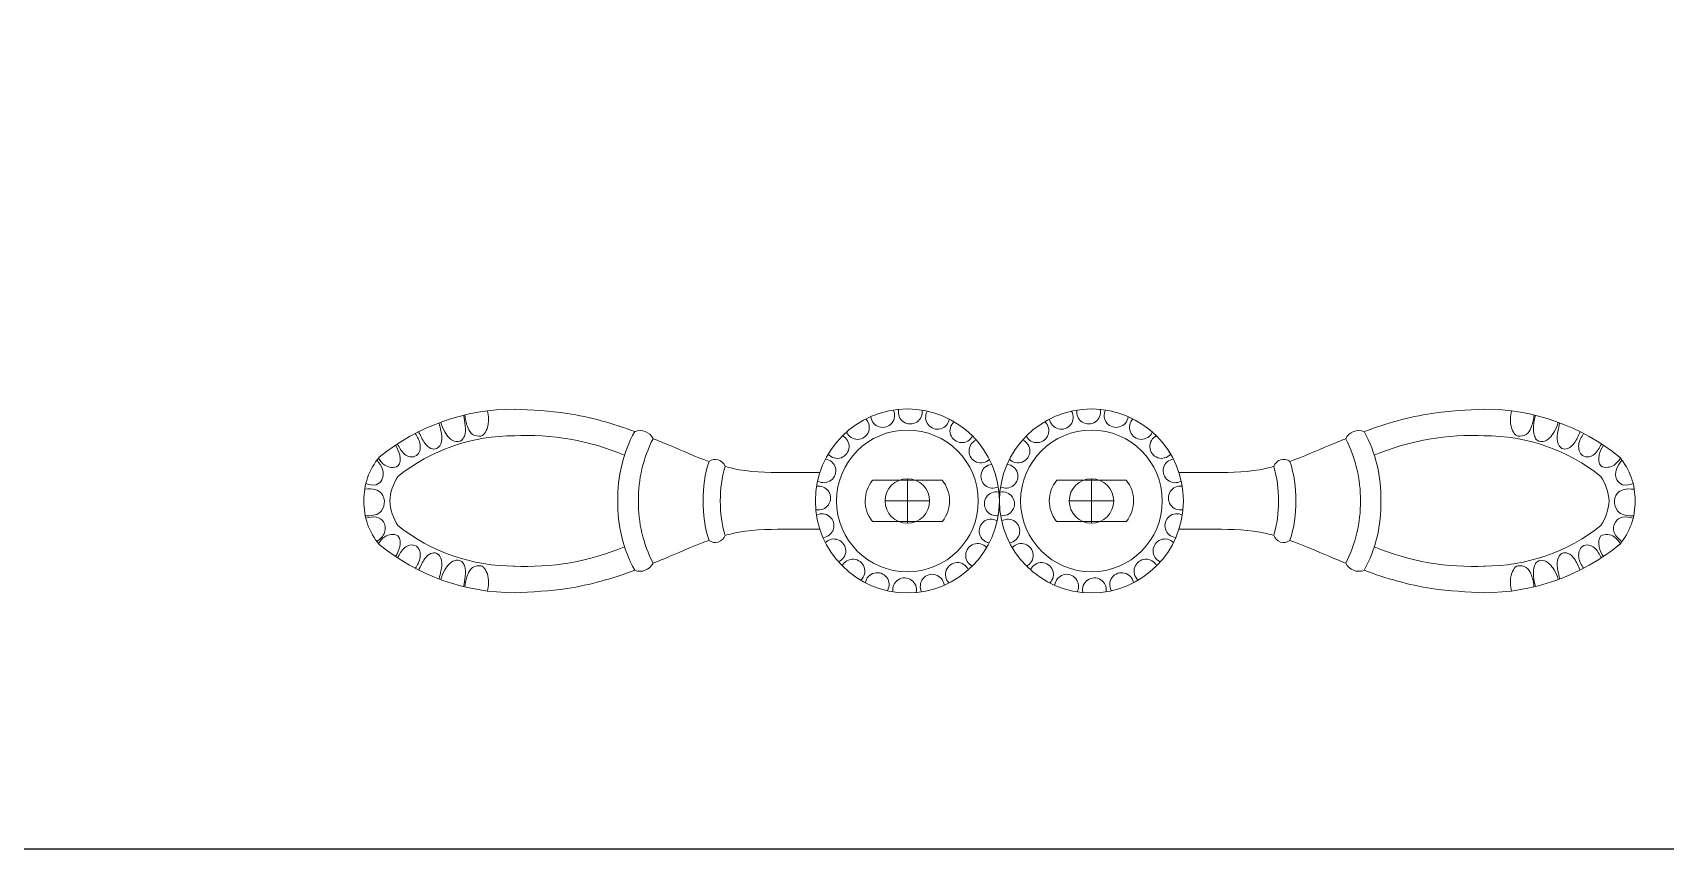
# Model space of a CAD drawing. Header units: millimetres. Extents: x -159345 to -158169, y -77510 to -76933.
# Drawn here: x -159029.7 to -158882.9, y -77510.4 to -77437 of the extents above; entities that cross this region are included whole.
import ezdxf

# ---------------------------------------------------------------- set-up
doc = ezdxf.new("R2010")
doc.units = ezdxf.units.MM
doc.header["$LTSCALE"] = 2
doc.header["$MEASUREMENT"] = 0
doc.layers.add('G', color=145, linetype='CONTINUOUS')
doc.layers.add('标注', color=7, linetype='CONTINUOUS', lineweight=25)

msp = doc.modelspace()

# ---------------------------------------------------------------- linework, layer by layer
at = {"layer": 'G', "color": 0, "lineweight": 0}
for p, q in [((-158961.57, -77476.55), (-158958.93, -77476.55)), ((-158923.99, -77476.55), (-158926.64, -77476.55)), ((-158954.18, -77477.23), (-158947.93, -77477.23)), ((-158951.06, -77477.1), (-158951.06, -77481.1)), ((-158931.38, -77477.23), (-158937.64, -77477.23)), ((-158934.51, -77477.1), (-158934.51, -77481.1)), ((-158949.06, -77479.1), (-158953.06, -77479.1)), ((-158950.66, -77479.1), (-158951.46, -77479.1)), ((-158951.06, -77478.7), (-158951.06, -77479.5)), ((-158936.51, -77479.1), (-158932.51, -77479.1)), ((-158934.91, -77479.1), (-158934.11, -77479.1)), ((-158934.51, -77478.7), (-158934.51, -77479.5)), ((-158954.21, -77480.94), (-158947.9, -77480.94)), ((-158931.36, -77480.94), (-158937.66, -77480.94)), ((-158961.57, -77481.65), (-158958.93, -77481.65)), ((-158923.99, -77481.65), (-158926.64, -77481.65))]:
    msp.add_line(p, q, dxfattribs=at)
for centre, radius in [((-158951.06, -77479.1), 8.27), ((-158934.51, -77479.1), 8.27), ((-158951.06, -77479.1), 6.37), ((-158934.51, -77479.1), 6.37), ((-158951.06, -77479.1), 2), ((-158934.51, -77479.1), 2)]:
    msp.add_circle(centre, radius, dxfattribs=at)
for centre, radius, start, end in [((-158986.42, -77490), 19.15, 89.7446, 129.2803), ((-158953.28, -77471.42), 1.07, 185.9665, 27.7262), ((-158950.8, -77471.11), 1.07, 167.9665, 9.7262), ((-158948.35, -77471.58), 1.07, 149.9665, 351.7262), ((-158937.22, -77471.58), 1.07, 188.2738, 30.0335), ((-158934.77, -77471.11), 1.07, 170.2738, 12.0335), ((-158932.29, -77471.42), 1.07, 152.2738, 354.0335), ((-158899.15, -77490), 19.15, 50.7197, 90.2554), ((-158955.55, -77472.49), 1.07, 203.9665, 45.7262), ((-158946.16, -77472.79), 1.07, 131.9665, 333.7262), ((-158939.41, -77472.79), 1.07, 206.2738, 48.0335), ((-158930.02, -77472.49), 1.07, 134.2738, 336.0335), ((-158986.42, -77490), 16.76, 89.7446, 128.5361), ((-158985.29, -77495.94), 22.73, 67.22, 92.9706), ((-158964.72, -77478.8), 12.37, 151.3145, 181.3954), ((-158975.11, -77474.12), 1.35, 27.7405, 110.1477), ((-158963.48, -77478.92), 11.76, 152.5723, 180.8949), ((-158957.37, -77474.2), 1.07, 221.9665, 63.7262), ((-158944.45, -77474.61), 1.07, 113.9665, 315.7262), ((-158941.12, -77474.61), 1.07, 224.2738, 66.0335), ((-158928.2, -77474.2), 1.07, 116.2738, 318.0335), ((-158910.46, -77474.12), 1.35, 69.8523, 152.2595), ((-158922.09, -77478.92), 11.76, 359.1051, 27.4277), ((-158920.85, -77478.8), 12.37, 358.6046, 28.6855), ((-158900.28, -77495.94), 22.73, 87.0294, 112.78), ((-158899.15, -77490), 16.76, 51.4639, 90.2554), ((-158994.03, -77478.96), 5.89, 139.9818, 181.3227), ((-158958.81, -77478.85), 10.61, 161.8586, 181.3458), ((-158968.34, -77476.3), 0.936, 18.3146, 126.6355), ((-158958.57, -77476.39), 1.07, 239.9665, 81.7262), ((-158926.99, -77476.39), 1.07, 98.2738, 300.0335), ((-158917.23, -77476.3), 0.936, 53.3645, 161.6854), ((-158926.75, -77478.85), 10.61, 358.6542, 18.1414), ((-158891.53, -77478.96), 5.89, 358.6773, 40.0182), ((-158993.03, -77479.4), 4.58, 146.7736, 176.2613), ((-158957.02, -77479.02), 10.86, 163.8512, 180.4021), ((-158943.38, -77476.88), 1.07, 95.9665, 297.7262), ((-158942.19, -77476.88), 1.07, 242.2738, 84.0335), ((-158928.55, -77479.02), 10.86, 359.5979, 16.1488), ((-158892.54, -77479.4), 4.58, 3.7387, 33.2264), ((-158959.04, -77478.84), 1.07, 257.9665, 99.7262), ((-158951.9, -77479.1), 2.95, 140.7041, 218.4736), ((-158950.22, -77479.1), 2.95, 321.5264, 39.2959), ((-158943.07, -77479.36), 1.07, 77.9665, 279.7262), ((-158942.5, -77479.36), 1.07, 260.2738, 102.0335), ((-158935.35, -77479.1), 2.95, 140.7041, 218.4736), ((-158933.67, -77479.1), 2.95, 321.5264, 39.2959), ((-158926.52, -77478.84), 1.07, 80.2738, 282.0335), ((-158994.03, -77479.24), 5.89, 178.6773, 220.0182), ((-158993.03, -77478.8), 4.58, 183.7387, 213.2264), ((-158964.72, -77479.4), 12.37, 178.6046, 208.6855), ((-158963.48, -77479.28), 11.76, 179.1051, 207.4277), ((-158958.81, -77479.35), 10.61, 178.6542, 198.1414), ((-158957.02, -77479.18), 10.86, 179.5979, 196.1488), ((-158928.55, -77479.18), 10.86, 343.8512, 0.4021), ((-158926.75, -77479.35), 10.61, 341.8586, 1.3458), ((-158922.09, -77479.28), 11.76, 332.5723, 0.8949), ((-158920.85, -77479.4), 12.37, 331.3145, 1.3954), ((-158892.54, -77478.8), 4.58, 326.7736, 356.2613), ((-158891.53, -77479.24), 5.89, 319.9818, 1.3227), ((-158986.42, -77468.2), 16.76, 231.4639, 270.2554), ((-158958.73, -77481.32), 1.07, 275.9665, 117.7262), ((-158943.54, -77481.81), 1.07, 59.9665, 261.7262), ((-158942.03, -77481.81), 1.07, 278.2738, 120.0335), ((-158926.84, -77481.32), 1.07, 62.2738, 264.0335), ((-158899.15, -77468.2), 16.76, 269.7446, 308.5361), ((-158968.34, -77481.9), 0.936, 233.3645, 341.6854), ((-158957.67, -77483.59), 1.07, 293.9665, 135.7262), ((-158927.9, -77483.59), 1.07, 44.2738, 246.0335), ((-158917.23, -77481.9), 0.936, 198.3146, 306.6355), ((-158986.42, -77468.2), 19.15, 230.7197, 270.2554), ((-158985.29, -77462.26), 22.73, 267.0294, 292.78), ((-158955.96, -77485.41), 1.07, 311.9665, 153.7262), ((-158944.75, -77484), 1.07, 41.9665, 243.7262), ((-158940.82, -77484), 1.07, 296.2738, 138.0335), ((-158929.61, -77485.41), 1.07, 26.2738, 228.0335), ((-158900.28, -77462.26), 22.73, 247.22, 272.9706), ((-158899.15, -77468.2), 19.15, 269.7446, 309.2803), ((-158975.11, -77484.08), 1.35, 249.8523, 332.2595), ((-158953.77, -77486.62), 1.07, 329.9665, 171.7262), ((-158948.83, -77486.77), 1.07, 5.9665, 207.7262), ((-158946.57, -77485.71), 1.07, 23.9665, 225.7262), ((-158939, -77485.71), 1.07, 314.2738, 156.0335), ((-158936.74, -77486.77), 1.07, 332.2738, 174.0335), ((-158931.8, -77486.62), 1.07, 8.2738, 210.0335), ((-158910.46, -77484.08), 1.35, 207.7405, 290.1477), ((-158951.31, -77487.09), 1.07, 347.9665, 189.7262), ((-158934.25, -77487.09), 1.07, 350.2738, 192.0335)]:
    msp.add_arc(centre, radius, start, end, dxfattribs=at)
for points, knots in [([(-158988.81, -77471), (-158988.77, -77471.24), (-158988.67, -77471.78), (-158988.77, -77472.52), (-158989.11, -77473.14), (-158989.43, -77473.32), (-158990.25, -77473.21), (-158990.58, -77472.52), (-158990.73, -77472.08), (-158990.81, -77471.7), (-158990.84, -77471.38)], [0.035625, 0.035625, 0.035625, 0.035625, 2.721893, 6.207605, 8.691578, 10.1645, 12.713866, 15.256666, 17.69132, 19.721355, 19.721355, 19.721355, 19.721355]), ([(-158975.57, -77472.86), (-158977.56, -77472.13), (-158981.11, -77471.09), (-158984.82, -77470.92), (-158986.42, -77470.85)], [18.22676, 18.22676, 18.22676, 18.22676, 26.119405, 32.098165, 32.098165, 32.098165, 32.098165]), ([(-158909.99, -77472.86), (-158908.01, -77472.13), (-158904.46, -77471.09), (-158900.75, -77470.92), (-158899.15, -77470.85)], [18.22676, 18.22676, 18.22676, 18.22676, 26.119405, 32.098165, 32.098165, 32.098165, 32.098165]), ([(-158896.76, -77471), (-158896.8, -77471.24), (-158896.89, -77471.78), (-158896.79, -77472.52), (-158896.46, -77473.14), (-158896.13, -77473.32), (-158895.32, -77473.21), (-158894.99, -77472.52), (-158894.84, -77472.08), (-158894.75, -77471.7), (-158894.73, -77471.38)], [0.035625, 0.035625, 0.035625, 0.035625, 2.721893, 6.207605, 8.691578, 10.1645, 12.713866, 15.256666, 17.69132, 19.721355, 19.721355, 19.721355, 19.721355]), ([(-158894.6, -77471.4), (-158894.67, -77471.71), (-158894.79, -77472.33), (-158894.78, -77473.12), (-158894.44, -77473.77), (-158893.78, -77473.81), (-158893.28, -77473.41), (-158892.83, -77472.85), (-158892.65, -77472.34), (-158892.54, -77472.04)], [0, 0, 0, 0, 1.194141, 2.367712, 2.901681, 3.782452, 4.379009, 5.272357, 6.42234, 6.42234, 6.42234, 6.42234]), ([(-158892.42, -77472.12), (-158892.47, -77472.35), (-158892.6, -77472.89), (-158892.71, -77473.68), (-158892.33, -77474.47), (-158891.57, -77474.43), (-158890.98, -77473.81), (-158890.73, -77473.23), (-158890.57, -77472.86)], [0, 0, 0, 0, 0.887244, 2.078067, 2.990004, 3.654678, 4.563143, 6.045797, 6.045797, 6.045797, 6.045797]), ([(-158968.9, -77475.55), (-158970.1, -77475.12), (-158971.77, -77474.38), (-158973.44, -77473.69), (-158973.92, -77473.5)], [9.318711, 9.318711, 9.318711, 9.318711, 14.110599, 16.030013, 16.030013, 16.030013, 16.030013]), ([(-158916.67, -77475.55), (-158915.46, -77475.12), (-158913.8, -77474.38), (-158912.13, -77473.69), (-158911.65, -77473.5)], [9.318711, 9.318711, 9.318711, 9.318711, 14.110599, 16.030013, 16.030013, 16.030013, 16.030013]), ([(-158890.26, -77473.04), (-158890.46, -77473.35), (-158890.85, -77473.95), (-158890.59, -77475.06), (-158889.78, -77475.2), (-158889.27, -77474.92), (-158888.93, -77474.48), (-158888.76, -77474.15), (-158888.67, -77473.99)], [0, 0, 0, 0, 1.362137, 2.65274, 3.390473, 4.080047, 4.762535, 5.455922, 5.455922, 5.455922, 5.455922]), ([(-158888.49, -77474.09), (-158888.64, -77474.36), (-158888.94, -77474.91), (-158888.94, -77476.03), (-158888.08, -77476.12), (-158887.41, -77475.9), (-158887.12, -77475.48), (-158886.95, -77475.24)], [0, 0, 0, 0, 1.200725, 2.434787, 3.221629, 3.986306, 5.045354, 5.045354, 5.045354, 5.045354]), ([(-158886.83, -77475.44), (-158887.02, -77475.69), (-158887.42, -77476.2), (-158887.43, -77477.17), (-158886.69, -77477.81), (-158886.14, -77477.64), (-158885.81, -77477.54)], [0, 0, 0, 0, 1.193701, 2.382302, 3.224591, 4.419082, 4.419082, 4.419082, 4.419082]), ([(-158961.57, -77476.55), (-158963.13, -77476.55), (-158965.13, -77476.55), (-158967.03, -77476.12), (-158967.45, -77476)], [0, 0, 0, 0, 5.769047, 7.413866, 7.413866, 7.413866, 7.413866]), ([(-158923.99, -77476.55), (-158922.44, -77476.55), (-158920.44, -77476.55), (-158918.53, -77476.12), (-158918.11, -77476)], [0, 0, 0, 0, 5.769047, 7.413866, 7.413866, 7.413866, 7.413866]), ([(-158885.79, -77480.45), (-158886.27, -77480.43), (-158887.08, -77480.4), (-158887.59, -77479.33), (-158887.39, -77478.43), (-158886.61, -77477.99), (-158886.08, -77478.02), (-158885.76, -77478.04)], [0, 0, 0, 0, 1.635031, 2.782808, 3.953563, 4.727363, 5.915538, 5.915538, 5.915538, 5.915538]), ([(-158886.83, -77482.76), (-158887.11, -77482.52), (-158887.64, -77482.06), (-158887.57, -77480.96), (-158886.72, -77480.43), (-158886.15, -77480.58), (-158885.84, -77480.65)], [0, 0, 0, 0, 1.329794, 2.522774, 3.506253, 4.663805, 4.663805, 4.663805, 4.663805]), ([(-158968.9, -77482.65), (-158970.1, -77483.08), (-158971.77, -77483.82), (-158973.44, -77484.51), (-158973.92, -77484.7)], [9.318711, 9.318711, 9.318711, 9.318711, 14.110599, 16.030013, 16.030013, 16.030013, 16.030013]), ([(-158961.57, -77481.65), (-158963.13, -77481.65), (-158965.13, -77481.64), (-158967.03, -77482.08), (-158967.45, -77482.2)], [0, 0, 0, 0, 5.769047, 7.413866, 7.413866, 7.413866, 7.413866]), ([(-158923.99, -77481.65), (-158922.44, -77481.65), (-158920.44, -77481.64), (-158918.53, -77482.08), (-158918.11, -77482.2)], [0, 0, 0, 0, 5.769047, 7.413866, 7.413866, 7.413866, 7.413866]), ([(-158916.67, -77482.65), (-158915.46, -77483.08), (-158913.8, -77483.82), (-158912.13, -77484.51), (-158911.65, -77484.7)], [9.318711, 9.318711, 9.318711, 9.318711, 14.110599, 16.030013, 16.030013, 16.030013, 16.030013]), ([(-158888.49, -77484.11), (-158888.64, -77483.84), (-158888.94, -77483.29), (-158888.94, -77482.17), (-158888.08, -77482.08), (-158887.41, -77482.3), (-158887.12, -77482.72), (-158886.95, -77482.96)], [0, 0, 0, 0, 1.200725, 2.434787, 3.221629, 3.986306, 5.045354, 5.045354, 5.045354, 5.045354]), ([(-158892.42, -77486.08), (-158892.47, -77485.85), (-158892.6, -77485.31), (-158892.71, -77484.52), (-158892.33, -77483.73), (-158891.57, -77483.77), (-158890.98, -77484.39), (-158890.73, -77484.97), (-158890.57, -77485.33)], [0, 0, 0, 0, 0.887244, 2.078067, 2.990004, 3.654678, 4.563143, 6.045797, 6.045797, 6.045797, 6.045797]), ([(-158890.26, -77485.16), (-158890.46, -77484.85), (-158890.85, -77484.25), (-158890.59, -77483.14), (-158889.78, -77483), (-158889.27, -77483.28), (-158888.93, -77483.72), (-158888.76, -77484.05), (-158888.67, -77484.21)], [0, 0, 0, 0, 1.362137, 2.65274, 3.390473, 4.080047, 4.762535, 5.455922, 5.455922, 5.455922, 5.455922]), ([(-158988.81, -77487.2), (-158988.77, -77486.96), (-158988.67, -77486.42), (-158988.77, -77485.68), (-158989.11, -77485.06), (-158989.43, -77484.88), (-158990.25, -77484.99), (-158990.58, -77485.68), (-158990.73, -77486.12), (-158990.81, -77486.5), (-158990.84, -77486.82)], [0.035625, 0.035625, 0.035625, 0.035625, 2.721893, 6.207605, 8.691578, 10.1645, 12.713866, 15.256666, 17.69132, 19.721355, 19.721355, 19.721355, 19.721355]), ([(-158975.57, -77485.34), (-158977.56, -77486.07), (-158981.11, -77487.11), (-158984.82, -77487.28), (-158986.42, -77487.35)], [18.22676, 18.22676, 18.22676, 18.22676, 26.119405, 32.098165, 32.098165, 32.098165, 32.098165]), ([(-158909.99, -77485.34), (-158908.01, -77486.07), (-158904.46, -77487.11), (-158900.75, -77487.28), (-158899.15, -77487.35)], [18.22676, 18.22676, 18.22676, 18.22676, 26.119405, 32.098165, 32.098165, 32.098165, 32.098165]), ([(-158896.76, -77487.2), (-158896.8, -77486.96), (-158896.89, -77486.42), (-158896.79, -77485.68), (-158896.46, -77485.06), (-158896.13, -77484.88), (-158895.32, -77484.99), (-158894.99, -77485.68), (-158894.84, -77486.12), (-158894.75, -77486.5), (-158894.73, -77486.82)], [0.035625, 0.035625, 0.035625, 0.035625, 2.721893, 6.207605, 8.691578, 10.1645, 12.713866, 15.256666, 17.69132, 19.721355, 19.721355, 19.721355, 19.721355]), ([(-158894.6, -77486.8), (-158894.67, -77486.49), (-158894.79, -77485.87), (-158894.78, -77485.08), (-158894.44, -77484.43), (-158893.78, -77484.39), (-158893.28, -77484.79), (-158892.83, -77485.35), (-158892.65, -77485.86), (-158892.54, -77486.16)], [0, 0, 0, 0, 1.194141, 2.367712, 2.901681, 3.782452, 4.379009, 5.272357, 6.42234, 6.42234, 6.42234, 6.42234])]:
    msp.add_open_spline(points, degree=3, knots=knots, dxfattribs=at)
for points in [[(-158993.15, -77472.12), (-158993, -77472.81), (-158992.96, -77473.77), (-158993.36, -77474.38), (-158993.89, -77474.38), (-158994.44, -77473.91), (-158995, -77472.86)], [(-158990.96, -77471.4), (-158990.81, -77472.34), (-158990.89, -77473.28), (-158991.12, -77473.63), (-158991.82, -77473.72), (-158992.22, -77473.45), (-158992.66, -77472.89), (-158993.02, -77472.04)], [(-158995.31, -77473.04), (-158994.86, -77474.04), (-158995.2, -77475.02), (-158995.78, -77475.13), (-158996.27, -77474.89), (-158996.62, -77474.47), (-158996.9, -77473.99)], [(-158998.74, -77475.44), (-158998.25, -77476.26), (-158998.3, -77477.2), (-158998.81, -77477.64), (-158999.76, -77477.54)], [(-158997.07, -77474.09), (-158996.7, -77474.97), (-158996.86, -77475.95), (-158997.47, -77476.08), (-158998.05, -77475.88), (-158998.62, -77475.24)], [(-158999.77, -77480.45), (-158998.5, -77480.15), (-158998.09, -77479.33), (-158998.34, -77478.42), (-158998.86, -77478.09), (-158999.81, -77478.04)], [(-158998.74, -77482.76), (-158998.06, -77481.94), (-158998.16, -77480.99), (-158998.81, -77480.56), (-158999.73, -77480.65)], [(-158997.07, -77484.11), (-158996.7, -77483.23), (-158996.86, -77482.25), (-158997.47, -77482.12), (-158998.05, -77482.32), (-158998.62, -77482.96)], [(-158995.31, -77485.16), (-158994.86, -77484.16), (-158995.2, -77483.18), (-158995.78, -77483.07), (-158996.27, -77483.31), (-158996.62, -77483.73), (-158996.9, -77484.21)], [(-158993.15, -77486.08), (-158993, -77485.39), (-158992.96, -77484.43), (-158993.36, -77483.82), (-158993.89, -77483.82), (-158994.44, -77484.29), (-158995, -77485.33)], [(-158990.96, -77486.8), (-158990.81, -77485.86), (-158990.89, -77484.92), (-158991.12, -77484.56), (-158991.82, -77484.48), (-158992.22, -77484.75), (-158992.66, -77485.31), (-158993.02, -77486.16)]]:
    msp.add_spline(points, degree=3, dxfattribs=at)
at = {"layer": '标注', "color": 7}
msp.add_lwpolyline([(-159344.51, -76933.35), (-158169.01, -76933.35), (-158169.01, -77510.43), (-159344.51, -77510.43)], close=True, dxfattribs=at)

doc.saveas('drawing.dxf')
